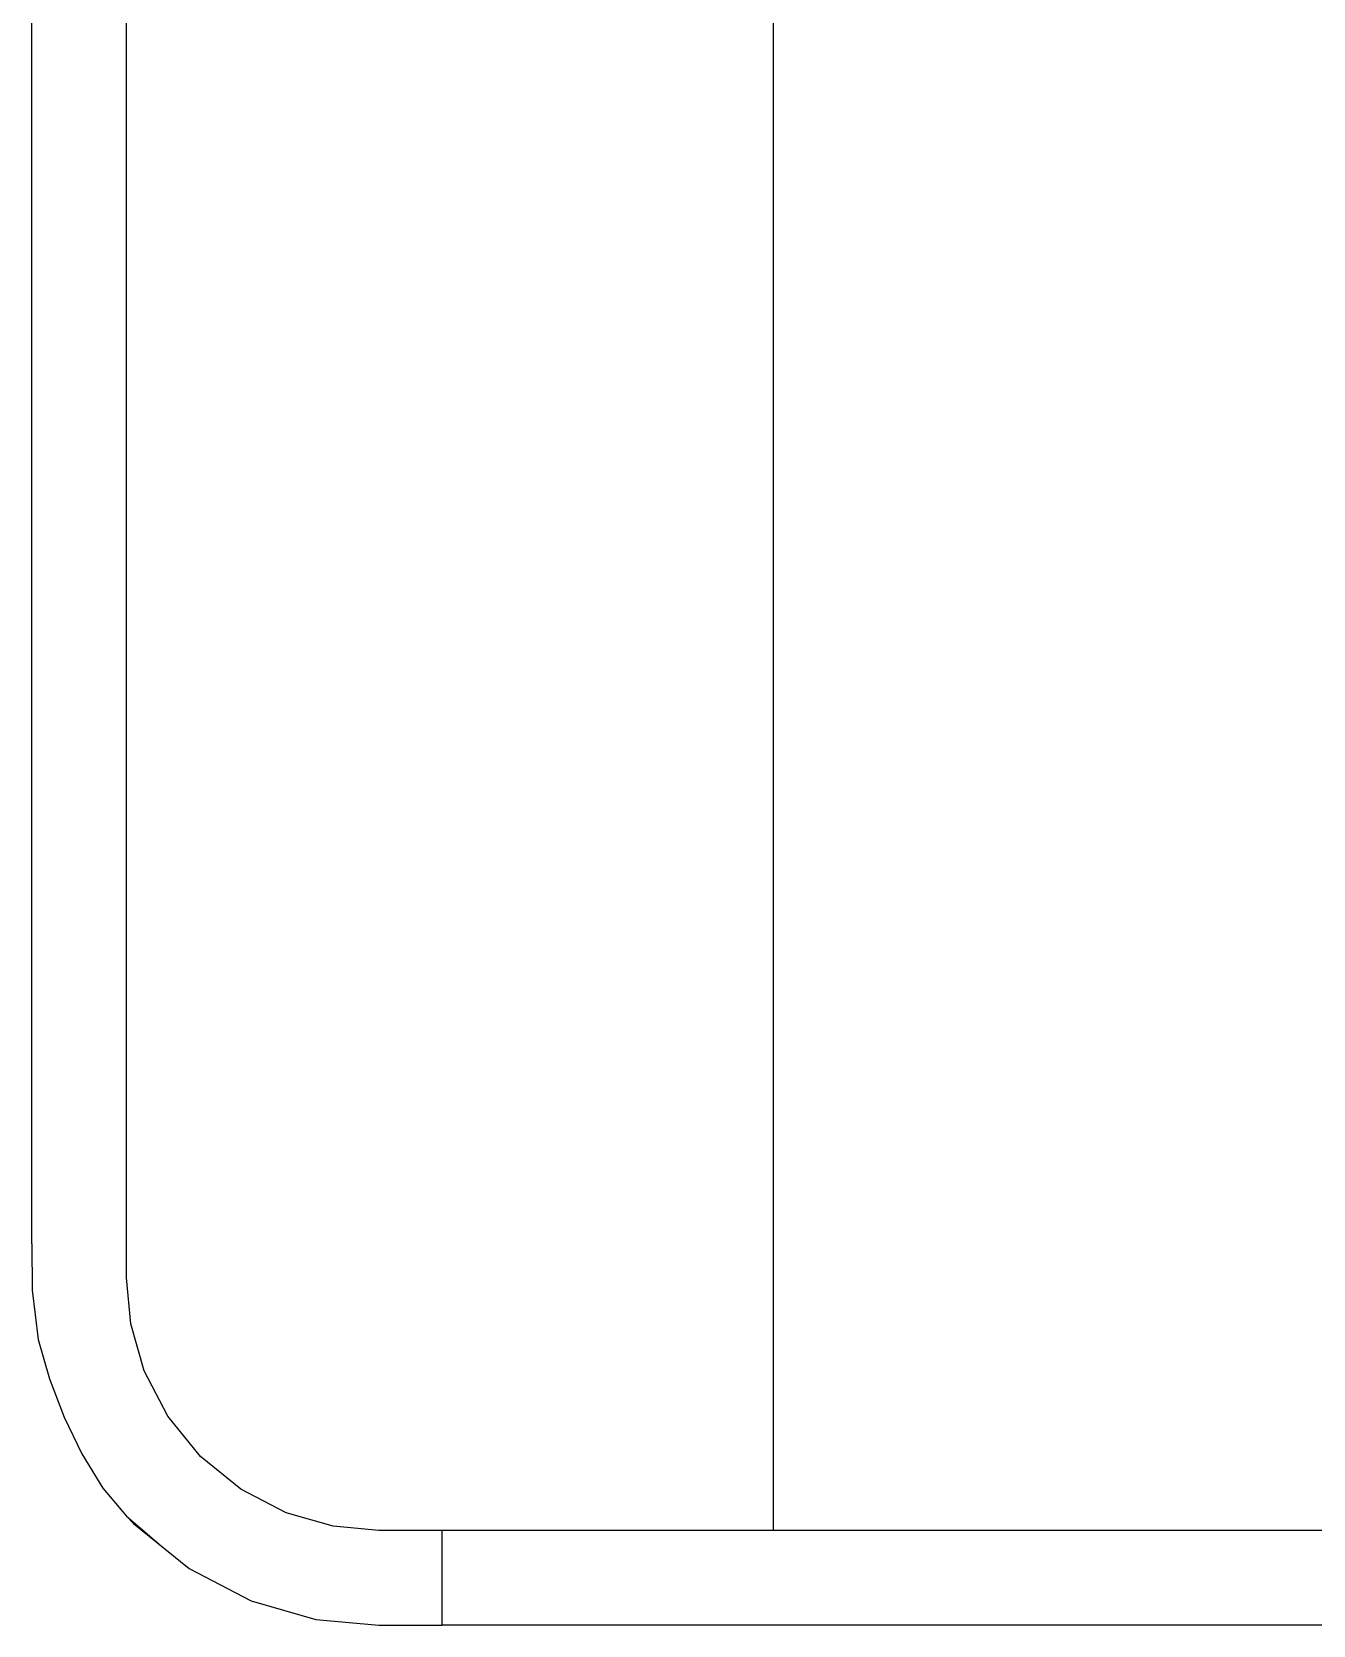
# Model space of a CAD drawing. Header units: millimetres. Extents: x 153 to 4750, y 92 to 3343.
# Drawn here: x 423.4 to 464, y 1073.6 to 1124.1 of the extents above; entities that cross this region are included whole.
import ezdxf

# ---------------------------------------------------------------- set-up
doc = ezdxf.new("R2010")
doc.units = ezdxf.units.MM

msp = doc.modelspace()

# ---------------------------------------------------------------- linework, layer by layer
for p, q in [((423.381, 1085.694), (423.381, 1818.616)), ((426.381, 1084.616), (426.381, 1818.616)), ((446.881, 1076.616), (446.881, 1146.616)), ((426.515, 1083.16), (426.381, 1084.616)), ((426.943, 1081.671), (426.515, 1083.16)), ((427.685, 1080.238), (426.943, 1081.671)), ((428.724, 1078.959), (427.685, 1080.238)), ((430.004, 1077.92), (428.724, 1078.959)), ((431.436, 1077.177), (430.004, 1077.92)), ((426.381, 1077.066), (426.603, 1076.837)), ((432.926, 1076.749), (431.436, 1077.177)), ((426.603, 1076.837), (428.362, 1075.409)), ((434.381, 1076.616), (432.926, 1076.749)), ((435.881, 1076.616), (434.381, 1076.616)), ((436.381, 1076.616), (435.881, 1076.616)), ((436.882, 1076.616), (436.381, 1076.616)), ((436.381, 1073.616), (436.381, 1076.616)), ((438.488, 1076.616), (436.882, 1076.616)), ((441.271, 1076.616), (438.488, 1076.616)), ((445.168, 1076.616), (441.271, 1076.616)), ((446.881, 1076.616), (445.168, 1076.616)), ((449.965, 1076.616), (446.881, 1076.616)), ((455.338, 1076.616), (449.965, 1076.616)), ((460.922, 1076.616), (455.338, 1076.616)), ((464.881, 1076.616), (460.922, 1076.616)), ((428.362, 1075.409), (430.332, 1074.388)), ((430.332, 1074.388), (432.38, 1073.799)), ((432.38, 1073.799), (434.381, 1073.616)), ((434.381, 1073.616), (436.381, 1073.616)), ((436.882, 1073.616), (436.381, 1073.616)), ((438.488, 1073.616), (436.882, 1073.616)), ((441.271, 1073.616), (438.488, 1073.616)), ((445.168, 1073.616), (441.271, 1073.616)), ((449.965, 1073.616), (445.168, 1073.616)), ((455.338, 1073.616), (449.965, 1073.616)), ((460.922, 1073.616), (455.338, 1073.616)), ((466.381, 1073.616), (460.922, 1073.616))]:
    msp.add_line(p, q)
msp.add_lwpolyline([(423.381, 1085.694), (423.39, 1084.229), (423.582, 1082.662), (423.941, 1081.421), (424.41, 1080.207), (424.968, 1079.046), (425.627, 1077.949), (426.381, 1077.066), (427.482, 1076.123)])

doc.saveas('drawing.dxf')
